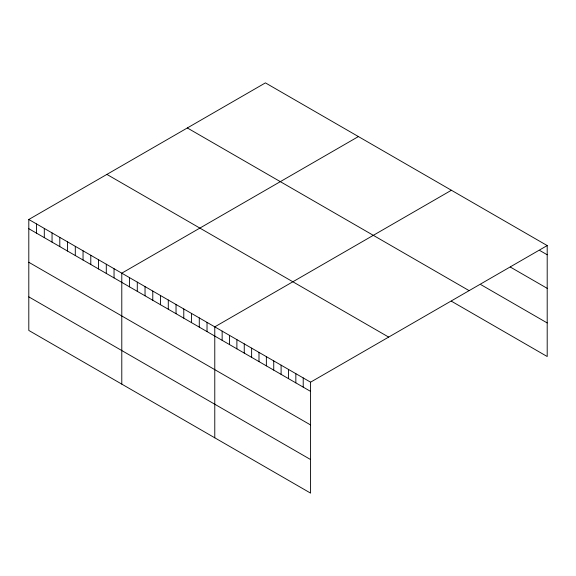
<?xml version="1.0" encoding="UTF-8"?>
<svg xmlns="http://www.w3.org/2000/svg" width="576" height="576" viewBox="0 0 576 576"><rect width="100%" height="100%" fill="white"/><g stroke="black" fill="none" stroke-linecap="round" stroke-linejoin="round"><path stroke-width="0.86" d="M28.8 219.485L310.579 382.176L310.579 493.121L28.8 330.437L28.8 219.485L265.421 82.879L547.2 245.563L547.2 356.515L451.397 301.198M358.409 136.562L121.788 273.175L121.788 384.12M451.397 190.253L214.776 326.858L214.776 437.81M310.579 382.176L547.2 245.563M539.827 250.517L547.2 254.772M510.35 267.07L547.2 288.346M480.874 284.645L547.2 322.942M187.337 127.958L469.116 290.642M106.884 174.406L388.663 337.09M28.8 228.694L310.579 391.385M28.8 262.274L310.579 424.958M28.8 296.863L310.579 459.547M303.214 377.921L303.214 387.13M295.841 373.666L295.841 382.874M288.475 369.41L288.475 378.619M281.102 365.155L281.102 374.364M273.737 360.9L273.737 370.109M266.364 356.645L266.364 365.854M258.991 352.39L258.991 361.598M251.626 348.134L251.626 357.343M244.253 343.879L244.253 353.088M236.887 339.624L236.887 348.833M229.514 335.369L229.514 344.578M222.149 331.114L222.149 340.322M207.029 322.387L207.029 331.596M199.282 317.909L199.282 327.125M191.527 313.438L191.527 322.646M183.78 308.966L183.78 318.175M176.033 304.488L176.033 313.697M168.286 300.017L168.286 309.226M160.531 295.546L160.531 304.754M152.784 291.067L152.784 300.276M145.037 286.596L145.037 295.805M137.29 282.125L137.29 291.334M129.535 277.646L129.535 286.855M114.041 268.697L114.041 277.913M106.294 264.226L106.294 273.434M98.539 259.754L98.539 268.963M90.792 255.276L90.792 264.485M83.045 250.805L83.045 260.014M75.298 246.334L75.298 255.542M67.543 241.855L67.543 251.064M59.796 237.384L59.796 246.593M52.049 232.913L52.049 242.122M44.302 228.434L44.302 237.643M36.547 223.963L36.547 233.172"/></g></svg>
